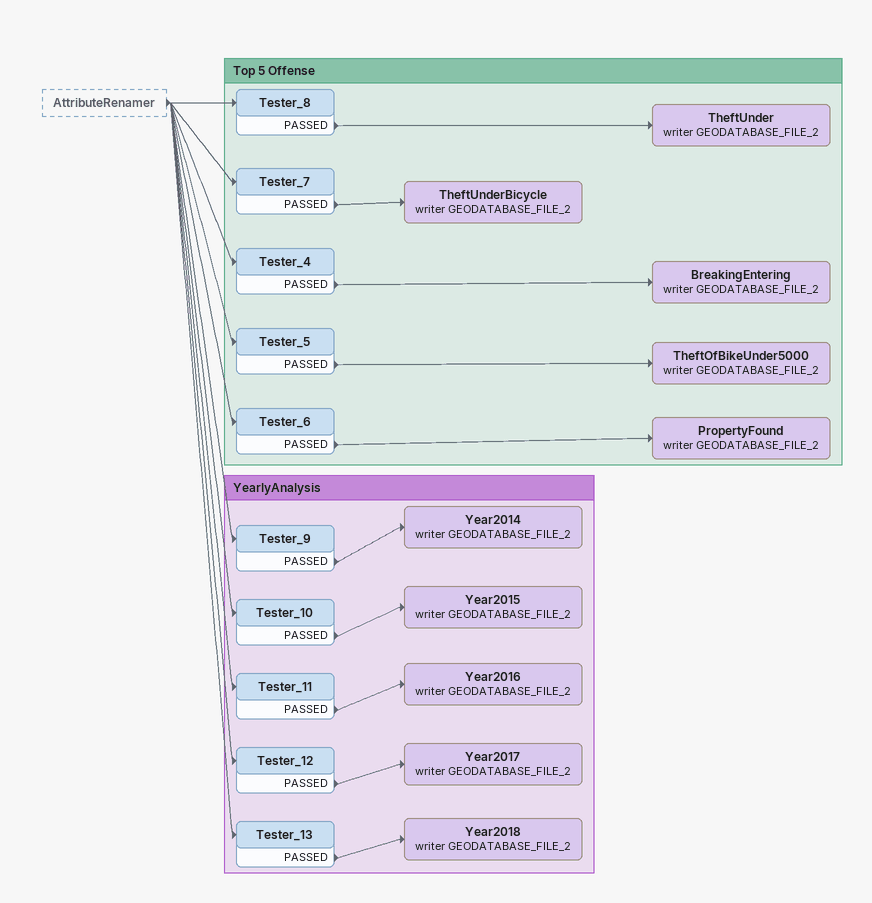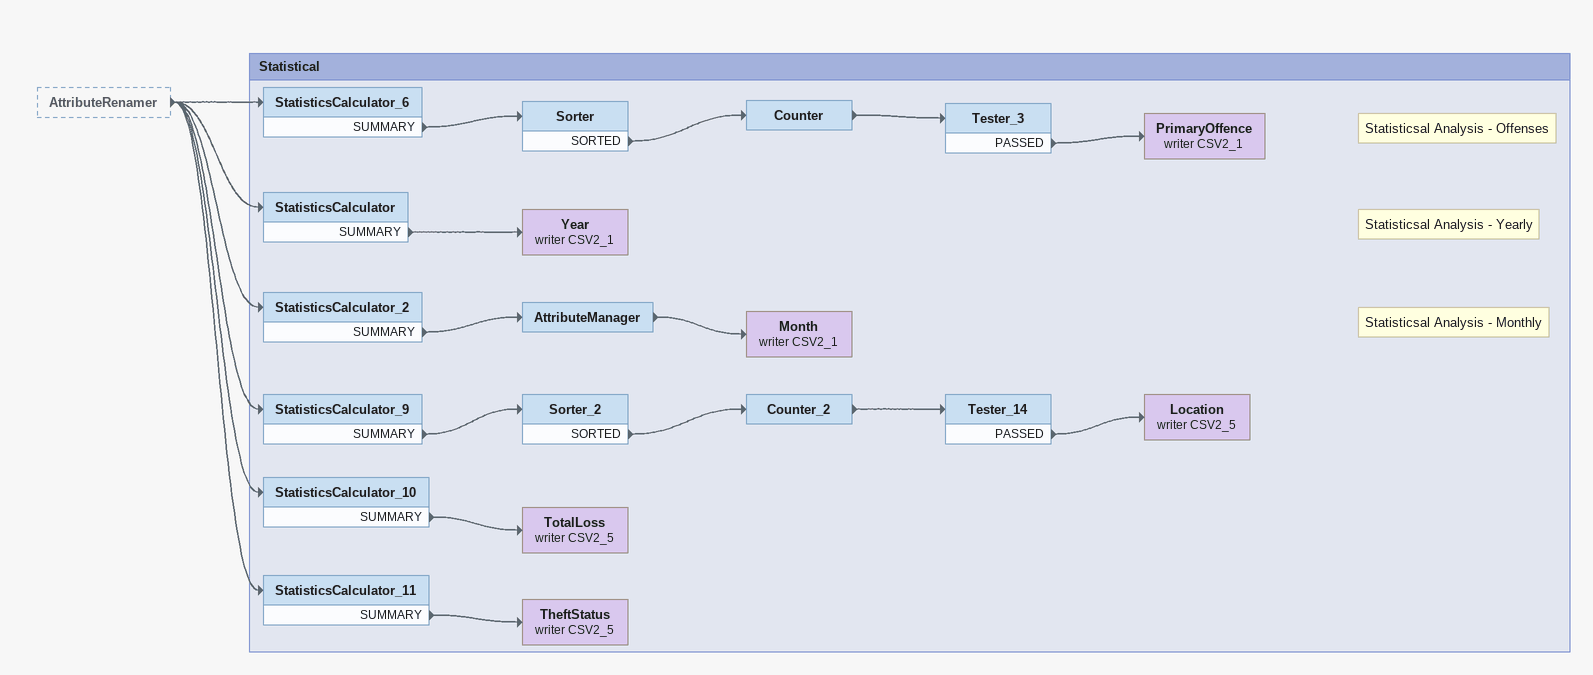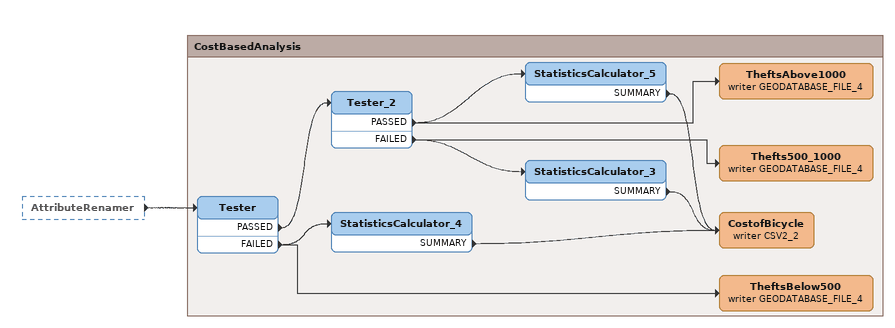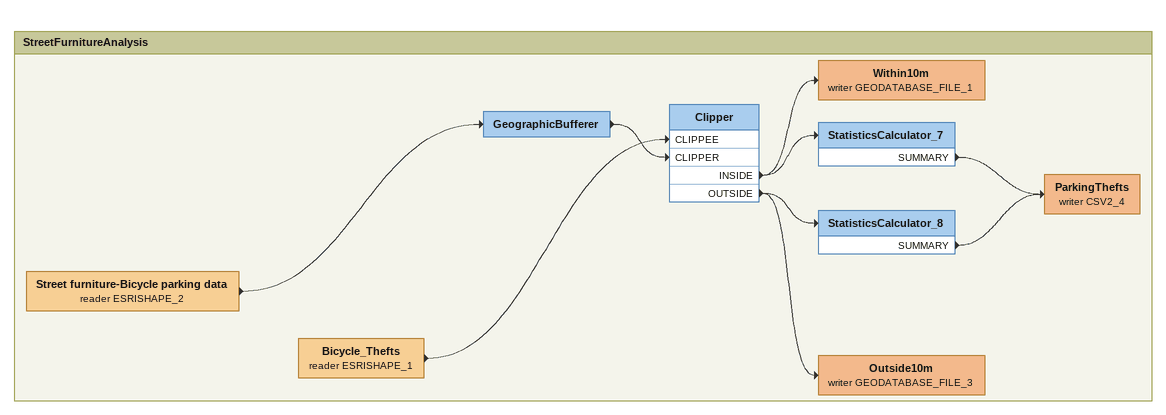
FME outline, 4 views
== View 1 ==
AttributeRenamer [outside]
    -> Tester_6
    -> Tester_5
    -> Tester_4
    -> Tester_7
    -> Tester_8
    -> Tester_9
    -> Tester_10
    -> Tester_13
    -> Tester_12
    -> Tester_11

Bookmark: Top 5 Offense
Tester_8
    PASSED -> TheftUnder (writer GEODATABASE_FILE_2)
TheftUnder (writer GEODATABASE_FILE_2)
Tester_7
    PASSED -> TheftUnderBicycle (writer GEODATABASE_FILE_2)
TheftUnderBicycle (writer GEODATABASE_FILE_2)
Tester_4
    PASSED -> BreakingEntering (writer GEODATABASE_FILE_2)
BreakingEntering (writer GEODATABASE_FILE_2)
Tester_5
    PASSED -> TheftOfBikeUnder5000 (writer GEODATABASE_FILE_2)
TheftOfBikeUnder5000 (writer GEODATABASE_FILE_2)
Tester_6
    PASSED -> PropertyFound (writer GEODATABASE_FILE_2)
PropertyFound (writer GEODATABASE_FILE_2)

Bookmark: YearlyAnalysis
Tester_9
    PASSED -> Year2014 (writer GEODATABASE_FILE_2)
Year2014 (writer GEODATABASE_FILE_2)
Tester_10
    PASSED -> Year2015 (writer GEODATABASE_FILE_2)
Year2015 (writer GEODATABASE_FILE_2)
Tester_11
    PASSED -> Year2016 (writer GEODATABASE_FILE_2)
Year2016 (writer GEODATABASE_FILE_2)
Tester_12
    PASSED -> Year2017 (writer GEODATABASE_FILE_2)
Year2017 (writer GEODATABASE_FILE_2)
Tester_13
    PASSED -> Year2018 (writer GEODATABASE_FILE_2)
Year2018 (writer GEODATABASE_FILE_2)

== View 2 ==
AttributeRenamer [outside]
    -> StatisticsCalculator_2
    -> StatisticsCalculator
    -> StatisticsCalculator_6
    -> StatisticsCalculator_9
    -> StatisticsCalculator_10
    -> StatisticsCalculator_11

Bookmark: Statistical
StatisticsCalculator_6
    SUMMARY -> Sorter
Sorter
    SORTED -> Counter
Counter
    -> Tester_3
Tester_3
    PASSED -> PrimaryOffence (writer CSV2_1)
Note: Statisticsal Analysis - Offenses
PrimaryOffence (writer CSV2_1)
StatisticsCalculator
    SUMMARY -> Year (writer CSV2_1)
Note: Statisticsal Analysis - Yearly
Year (writer CSV2_1)
StatisticsCalculator_2
    SUMMARY -> AttributeManager
AttributeManager
    -> Month (writer CSV2_1)
Note: Statisticsal Analysis - Monthly
Month (writer CSV2_1)
StatisticsCalculator_9
    SUMMARY -> Sorter_2
Sorter_2
    SORTED -> Counter_2
Counter_2
    -> Tester_14
Tester_14
    PASSED -> Location (writer CSV2_5)
Location (writer CSV2_5)
StatisticsCalculator_10
    SUMMARY -> TotalLoss (writer CSV2_5)
TotalLoss (writer CSV2_5)
StatisticsCalculator_11
    SUMMARY -> TheftStatus (writer CSV2_5)
TheftStatus (writer CSV2_5)

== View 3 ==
AttributeRenamer [outside]
    -> Tester

Bookmark: CostBasedAnalysis
Tester
    PASSED -> Tester_2
    FAILED -> StatisticsCalculator_4
    FAILED -> TheftsBelow500 (writer GEODATABASE_FILE_4)
Tester_2
    PASSED -> StatisticsCalculator_5
    PASSED -> TheftsAbove1000 (writer GEODATABASE_FILE_4)
    FAILED -> StatisticsCalculator_3
    FAILED -> Thefts500_1000 (writer GEODATABASE_FILE_4)
StatisticsCalculator_5
    SUMMARY -> CostofBicycle (writer CSV2_2)
TheftsAbove1000 (writer GEODATABASE_FILE_4)
Thefts500_1000 (writer GEODATABASE_FILE_4)
StatisticsCalculator_3
    SUMMARY -> CostofBicycle (writer CSV2_2)
StatisticsCalculator_4
    SUMMARY -> CostofBicycle (writer CSV2_2)
CostofBicycle (writer CSV2_2)
TheftsBelow500 (writer GEODATABASE_FILE_4)

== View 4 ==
Bookmark: StreetFurnitureAnalysis
Street furniture-Bicycle parking data (reader ESRISHAPE_2)
    -> GeographicBufferer
GeographicBufferer
    -> Clipper [CLIPPER]
Bicycle_Thefts (reader ESRISHAPE_1)
    -> Clipper [CLIPPEE]
Clipper
    INSIDE -> Within10m (writer GEODATABASE_FILE_1)
    INSIDE -> StatisticsCalculator_7
    OUTSIDE -> Outside10m (writer GEODATABASE_FILE_3)
    OUTSIDE -> StatisticsCalculator_8
Within10m (writer GEODATABASE_FILE_1)
StatisticsCalculator_7
    SUMMARY -> ParkingThefts (writer CSV2_4)
StatisticsCalculator_8
    SUMMARY -> ParkingThefts (writer CSV2_4)
ParkingThefts (writer CSV2_4)
Outside10m (writer GEODATABASE_FILE_3)
